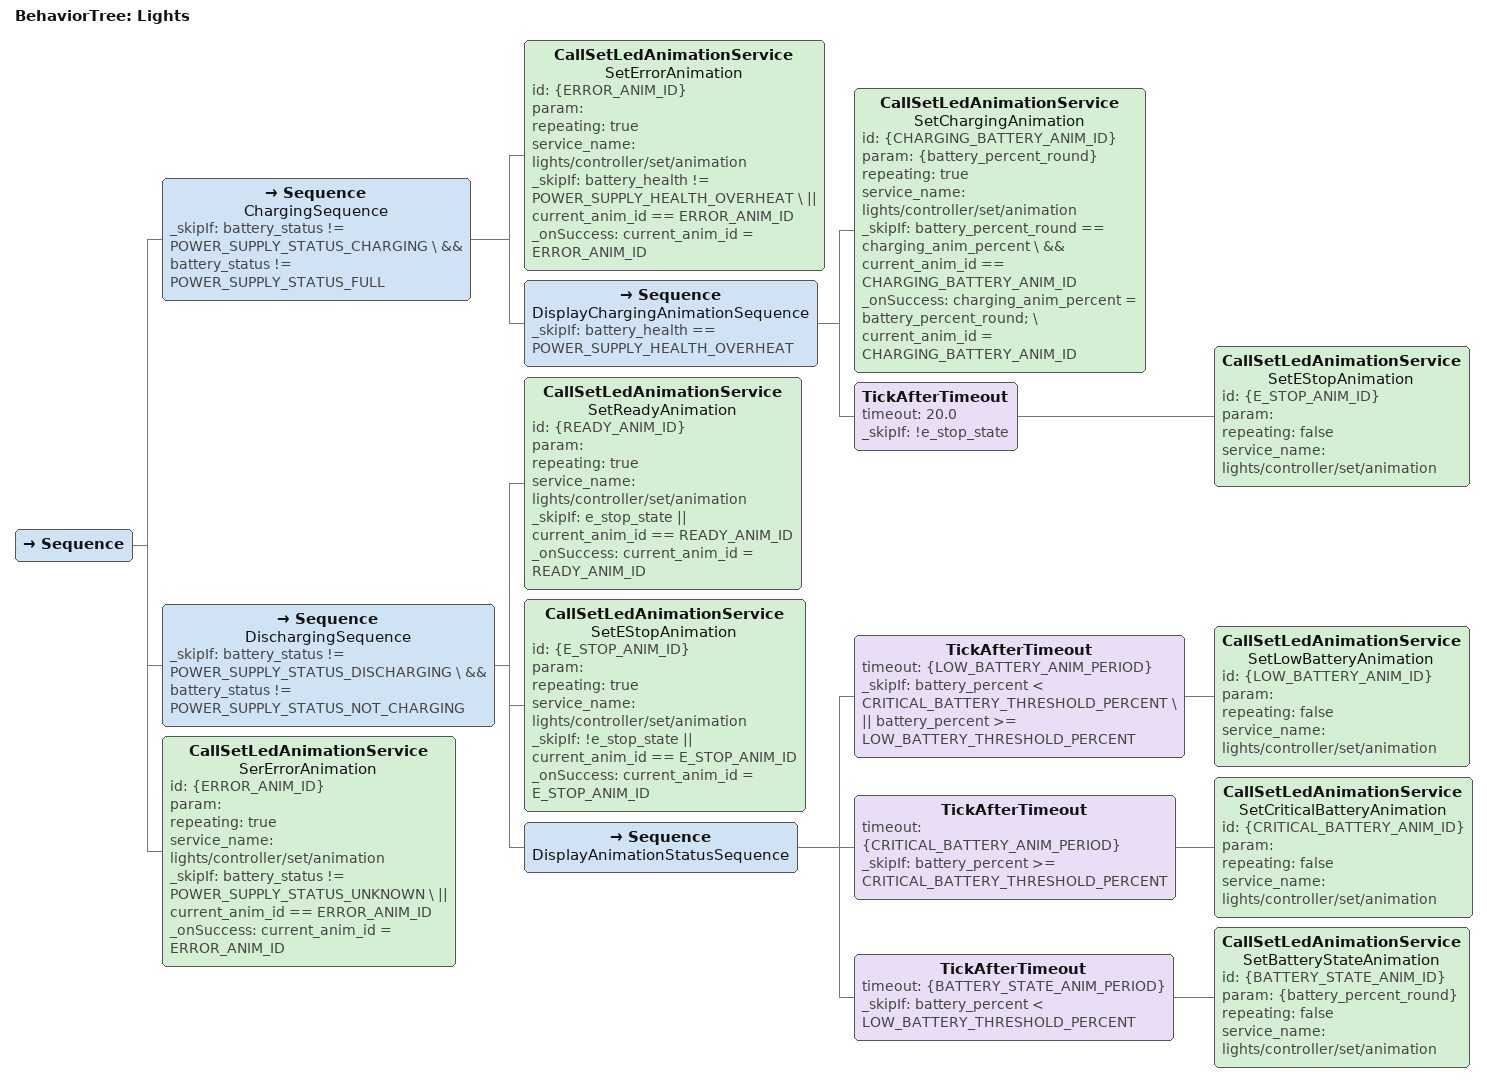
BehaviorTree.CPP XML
<?xml version="1.0" encoding="UTF-8"?>
<root BTCPP_format="4">
  <BehaviorTree ID="Lights">
    <Sequence>
      <Sequence name="ChargingSequence"
                _skipIf="battery_status != POWER_SUPPLY_STATUS_CHARGING \
&amp;&amp; battery_status != POWER_SUPPLY_STATUS_FULL">
        <CallSetLedAnimationService name="SetErrorAnimation"
                                    id="{ERROR_ANIM_ID}"
                                    param=""
                                    repeating="true"
                                    service_name="lights/controller/set/animation"
                                    _skipIf="battery_health != POWER_SUPPLY_HEALTH_OVERHEAT \
|| current_anim_id == ERROR_ANIM_ID"
                                    _onSuccess="current_anim_id = ERROR_ANIM_ID"/>
        <Sequence name="DisplayChargingAnimationSequence"
                  _skipIf="battery_health == POWER_SUPPLY_HEALTH_OVERHEAT">
          <CallSetLedAnimationService name="SetChargingAnimation"
                                      id="{CHARGING_BATTERY_ANIM_ID}"
                                      param="{battery_percent_round}"
                                      repeating="true"
                                      service_name="lights/controller/set/animation"
                                      _skipIf="battery_percent_round == charging_anim_percent \
&amp;&amp; current_anim_id == CHARGING_BATTERY_ANIM_ID"
                                      _onSuccess="charging_anim_percent = battery_percent_round; \
current_anim_id = CHARGING_BATTERY_ANIM_ID"/>
          <TickAfterTimeout timeout="20.0"
                            _skipIf="!e_stop_state">
            <CallSetLedAnimationService name="SetEStopAnimation"
                                        id="{E_STOP_ANIM_ID}"
                                        param=""
                                        repeating="false"
                                        service_name="lights/controller/set/animation"/>
          </TickAfterTimeout>
        </Sequence>
      </Sequence>
      <Sequence name="DischargingSequence"
                _skipIf="battery_status != POWER_SUPPLY_STATUS_DISCHARGING \
&amp;&amp; battery_status != POWER_SUPPLY_STATUS_NOT_CHARGING">
        <CallSetLedAnimationService name="SetReadyAnimation"
                                    id="{READY_ANIM_ID}"
                                    param=""
                                    repeating="true"
                                    service_name="lights/controller/set/animation"
                                    _skipIf="e_stop_state || current_anim_id == READY_ANIM_ID"
                                    _onSuccess="current_anim_id = READY_ANIM_ID"/>
        <CallSetLedAnimationService name="SetEStopAnimation"
                                    id="{E_STOP_ANIM_ID}"
                                    param=""
                                    repeating="true"
                                    service_name="lights/controller/set/animation"
                                    _skipIf="!e_stop_state || current_anim_id == E_STOP_ANIM_ID"
                                    _onSuccess="current_anim_id = E_STOP_ANIM_ID"/>
        <Sequence name="DisplayAnimationStatusSequence">
          <TickAfterTimeout timeout="{LOW_BATTERY_ANIM_PERIOD}"
                            _skipIf="battery_percent &lt; CRITICAL_BATTERY_THRESHOLD_PERCENT \
|| battery_percent &gt;= LOW_BATTERY_THRESHOLD_PERCENT">
            <CallSetLedAnimationService name="SetLowBatteryAnimation"
                                        id="{LOW_BATTERY_ANIM_ID}"
                                        param=""
                                        repeating="false"
                                        service_name="lights/controller/set/animation"/>
          </TickAfterTimeout>
          <TickAfterTimeout timeout="{CRITICAL_BATTERY_ANIM_PERIOD}"
                            _skipIf="battery_percent &gt;= CRITICAL_BATTERY_THRESHOLD_PERCENT">
            <CallSetLedAnimationService name="SetCriticalBatteryAnimation"
                                        id="{CRITICAL_BATTERY_ANIM_ID}"
                                        param=""
                                        repeating="false"
                                        service_name="lights/controller/set/animation"/>
          </TickAfterTimeout>
          <TickAfterTimeout timeout="{BATTERY_STATE_ANIM_PERIOD}"
                            _skipIf="battery_percent &lt; LOW_BATTERY_THRESHOLD_PERCENT">
            <CallSetLedAnimationService name="SetBatteryStateAnimation"
                                        id="{BATTERY_STATE_ANIM_ID}"
                                        param="{battery_percent_round}"
                                        repeating="false"
                                        service_name="lights/controller/set/animation"/>
          </TickAfterTimeout>
        </Sequence>
      </Sequence>
      <CallSetLedAnimationService name="SerErrorAnimation"
                                  id="{ERROR_ANIM_ID}"
                                  param=""
                                  repeating="true"
                                  service_name="lights/controller/set/animation"
                                  _skipIf="battery_status != POWER_SUPPLY_STATUS_UNKNOWN \
|| current_anim_id == ERROR_ANIM_ID"
                                  _onSuccess="current_anim_id = ERROR_ANIM_ID"/>
    </Sequence>
  </BehaviorTree>

</root>
